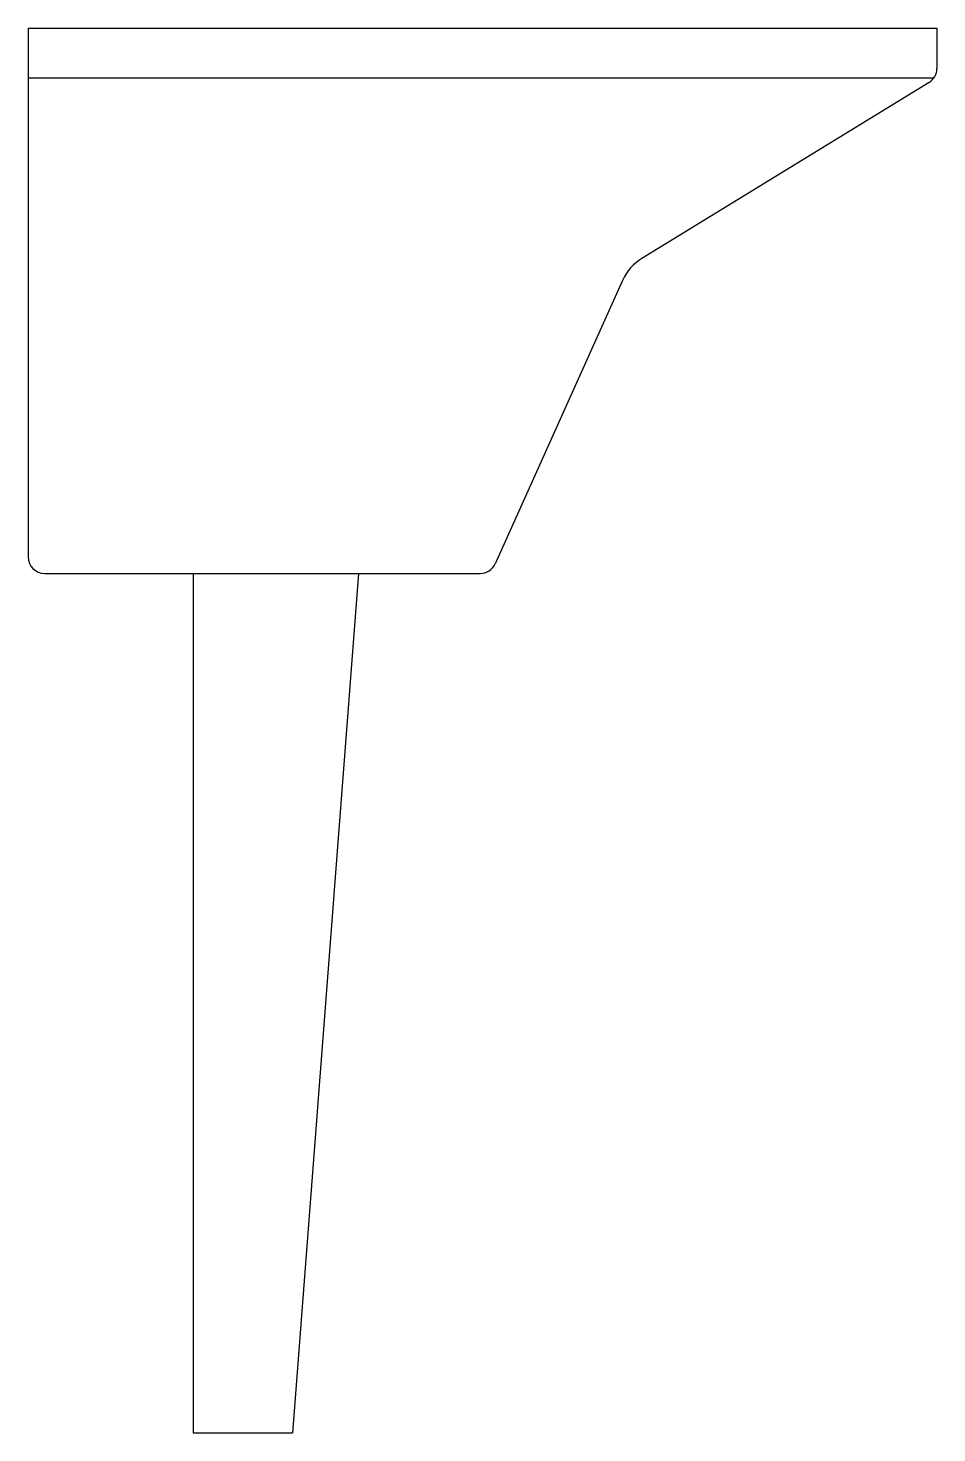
# Model space of a CAD drawing. Extents: x 6713.6 to 6714.15, y 3857.026 to 3857.876.
import ezdxf

# ---------------------------------------------------------------- set-up
doc = ezdxf.new("R2010")
doc.units = 0
doc.layers.get('0').update_dxf_attribs({"linetype": 'CONTINUOUS'})

msp = doc.modelspace()

# ---------------------------------------------------------------- linework, layer by layer
at = {"color": 0}
for p, q in [((6713.6004, 3857.87615), (6713.6004, 3857.55615)), ((6713.6004, 3857.87615), (6714.1504, 3857.87615)), ((6714.1504, 3857.87615), (6714.1504, 3857.85175)), ((6713.6004, 3857.84615), (6714.14869, 3857.84615)), ((6714.14563, 3857.84322), (6713.97183, 3857.73675)), ((6713.96014, 3857.72348), (6713.88306, 3857.55205)), ((6713.6104, 3857.54615), (6713.87394, 3857.54615)), ((6713.7004, 3857.54615), (6713.7004, 3857.02615)), ((6713.8004, 3857.54615), (6713.7604, 3857.02615)), ((6713.7004, 3857.02615), (6713.7604, 3857.02615))]:
    msp.add_line(p, q, dxfattribs=at)
for centre, radius, start, end in [((6714.1404, 3857.85175), 0.01, 301.4903, 360), ((6713.9875, 3857.71117), 0.03, 121.4903, 155.79035), ((6713.6104, 3857.55615), 0.01, 180, 270), ((6713.87394, 3857.55615), 0.01, 270, 335.79035)]:
    msp.add_arc(centre, radius, start, end, dxfattribs=at)

doc.saveas('drawing.dxf')
